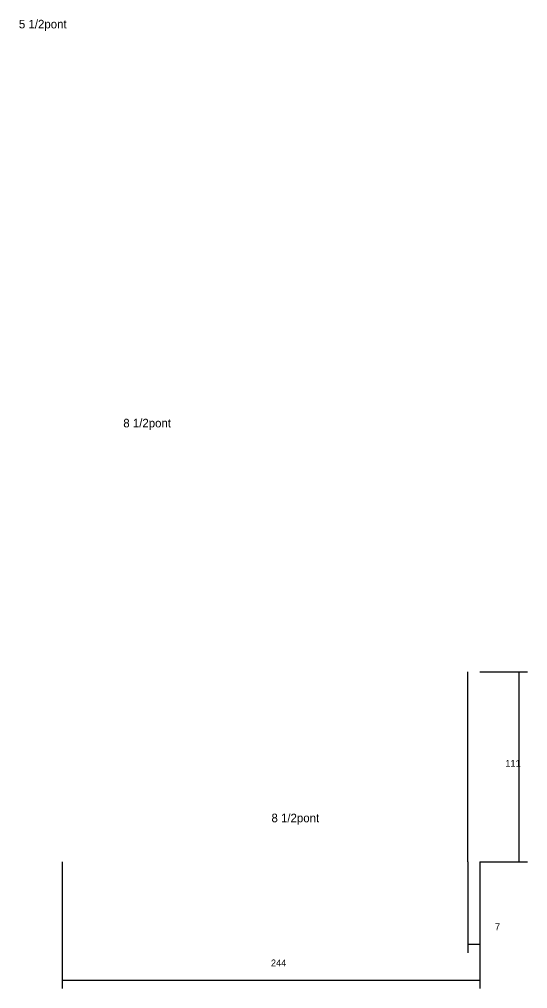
# Model space of a CAD drawing. Header units: metres. Extents: x -2848 to 22762, y -49062 to 1016.
# Drawn here: x -1303 to -1006, y -24772 to -24206 of the extents above; entities that cross this region are included whole.
import ezdxf

# ---------------------------------------------------------------- set-up
doc = ezdxf.new("R2010")
doc.units = ezdxf.units.M
for name, color, linetype in [('COTA', 4, 'Continuous'), ('NOMENCLATURA', 7, 'Continuous'), ('SARR_2.2x7', 40, 'Continuous')]:
    doc.layers.add(name, color=color, linetype=linetype)

msp = doc.modelspace()

# ---------------------------------------------------------------- linework, layer by layer
at = {"layer": 'COTA'}
for p, q in [((-1034.2, -24586.7), (-1006.2, -24586.7)), ((-1011.2, -24697.7), (-1011.2, -24586.7)), ((-1278.2, -24697.7), (-1278.2, -24771.8)), ((-1041.2, -24697.7), (-1041.2, -24750.8)), ((-1034.2, -24697.7), (-1034.2, -24750.8)), ((-1034.2, -24697.7), (-1034.2, -24771.8)), ((-1034.2, -24697.7), (-1006.2, -24697.7)), ((-1041.2, -24745.8), (-1034.2, -24745.8)), ((-1278.2, -24766.8), (-1034.2, -24766.8))]:
    msp.add_line(p, q, dxfattribs=at)
at = {"layer": 'SARR_2.2x7'}
msp.add_line((-1041.2, -24697.7), (-1041.2, -24586.7), dxfattribs=at)

# ---------------------------------------------------------------- texts
at = {"layer": 'COTA'}
for s, p in [('111', (-1019.2, -24642.2)), ('7', (-1025.3, -24737.7)), ('244', (-1156.2, -24758.8))]:
    msp.add_text(s, height=4, dxfattribs=at).set_placement(p)
at = {"layer": 'NOMENCLATURA'}
for s, p in [('5 1/2pont', (-1303.5, -24210.8)), ('8 1/2pont', (-1242.5, -24443.9)), ('8 1/2pont', (-1155.9, -24674.6))]:
    msp.add_text(s, height=5, dxfattribs=at).set_placement(p)

doc.saveas('drawing.dxf')
